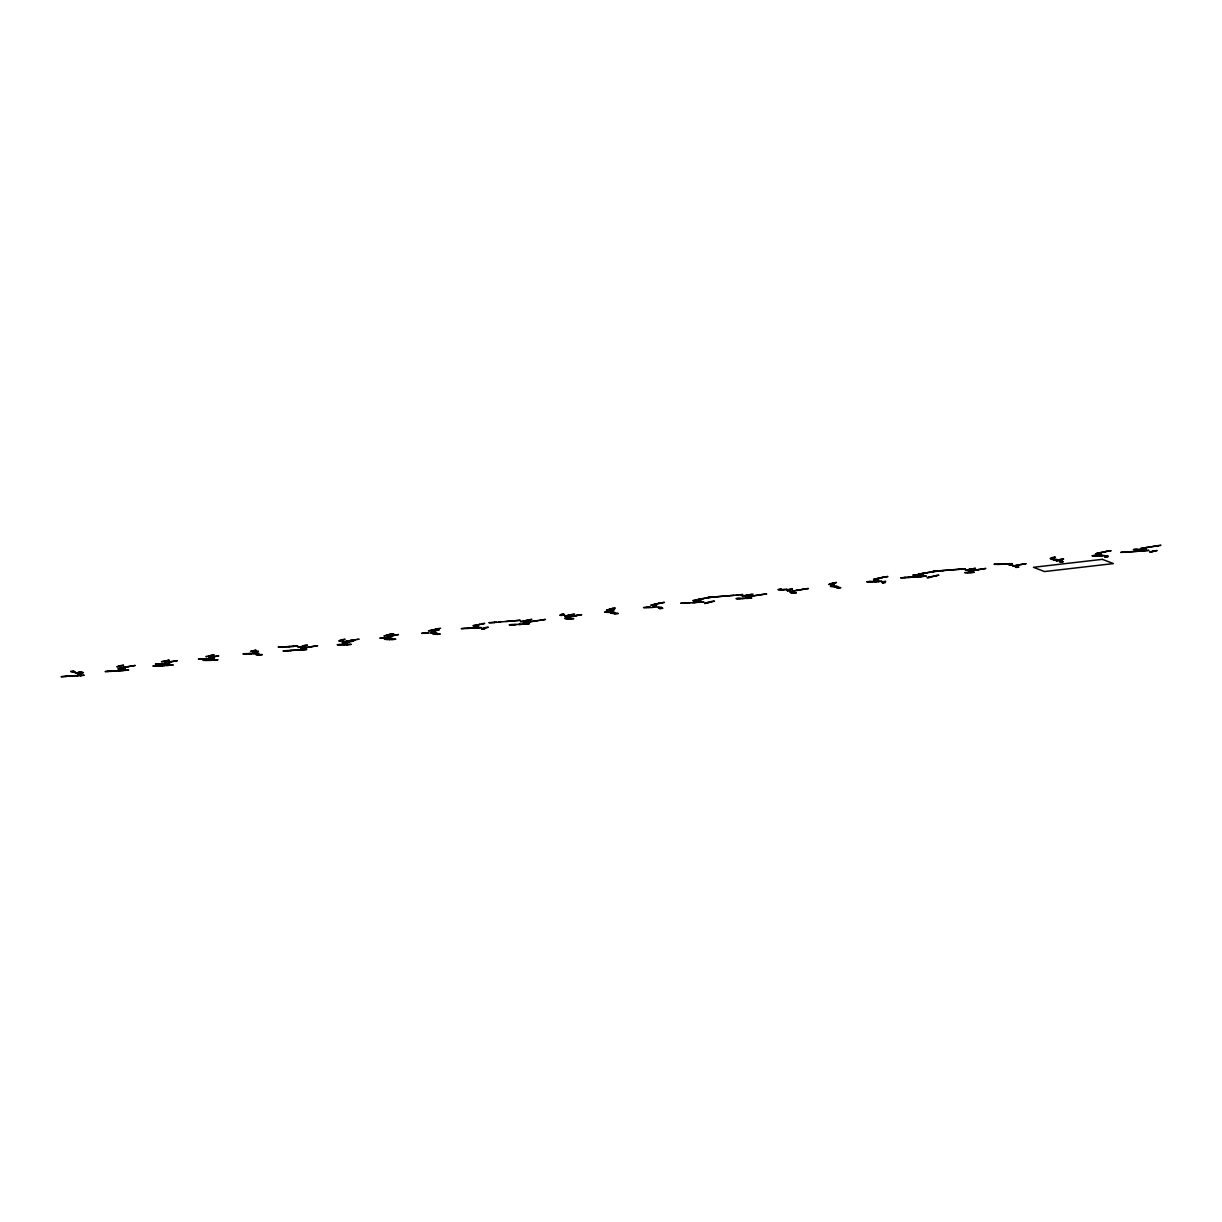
<?xml version="1.0" encoding="UTF-8"?>
<svg xmlns="http://www.w3.org/2000/svg" width="1222" height="1222" viewBox="0 0 1222 1222"><rect width="100%" height="100%" fill="white"/><g stroke="black" fill="none" stroke-linecap="round" stroke-linejoin="round"><path stroke-width="1.5" d="M1011.495 564.197L1011.495 564.106A13.625 1.543 -5.1 0 1 1012.305 563.556L1009.54 563.877A13.778 1.558 -5.1 0 0 1009.082 564.09M258.606 654.213L256.421 654.091A10.02 1.13 -5.1 0 0 255.994 654.305M165.81 660.919L161.411 661.774L167.506 660.628M1056.236 560.791L1059.291 559.691A47.108 5.331 -5.1 0 1 1060.925 559.325M167.215 660.69C162.404 661.469 173.219 659.193 167.704 660.583M792.879 591.448L792.971 591.372A6.92 0.779 -5.1 0 1 794.193 590.99M833.251 585.857L831.602 586.239M882.651 581.809L885.706 581.29A29.175 3.299 -5.1 0 0 885.049 582.314M1149.871 547.028L1140.569 548.525L1145.9 547.746M81.156 673.505L83.417 672.528L80.667 672.848A44.068 4.995 -5.1 0 0 79.063 673.475L78.743 673.643A17.795 2.016 -5.1 0 0 78.254 673.933M568.062 615.934L567.925 615.995A22.317 2.52 -5.1 0 0 567.619 616.239L564.854 616.56A22.5 2.551 -5.1 0 1 565.114 616.362L565.419 616.193M206.167 658.765L209.542 658.566M611.825 610.511L609.564 610.985M609.702 609.763L609.549 609.839A23.936 2.704 -5.1 0 0 609.304 609.946M563.754 614.192L561.555 614.651M563.877 614.147L561.692 614.238A25.723 2.918 -5.1 0 0 560.165 614.956A9.302 1.054 -5.1 0 1 560.256 614.941M387.481 636.876L390.078 636.357M117.266 666.525L117.892 666.311A29.908 3.391 -5.1 0 1 120.688 665.593L123.422 665.272M390.658 636.402L390.337 636.509A23.355 2.643 -5.1 0 0 389.589 636.83L386.839 637.151A23.325 2.643 -5.1 0 1 387.343 636.922L389.024 636.723M830.288 583.795L832.121 583.2A44.389 5.025 -5.1 0 1 833.679 582.772M708.332 602.69L708.271 602.706A16.665 1.879 -5.1 0 0 707.309 603.164L704.559 603.485A15.687 1.772 -5.1 0 1 704.911 603.286L706.576 603.088M122.551 667.716L127.134 666.723M610.588 609.427L606.479 610.297M74.023 675.797L70.341 676.087M344.039 639.61L341.427 640.114M833.847 583.2L833.099 583.459A22.515 2.551 -5.1 0 0 832.503 583.688L830.761 583.917M344.222 639.549L345.062 639.289L342.114 639.671A41.487 4.689 -5.1 0 0 339.533 640.542M388.581 635.089L383.952 636.036L387.007 635.058A110.041 12.464 -5.1 0 1 390.414 634.126L390.918 633.989M79.155 672.131L78.361 672.375M928.017 577.441L930.981 576.891M612.512 608.8L609.045 609.564M208.427 655.954L214.186 654.778L211.818 655.466M483.53 628.077L485.776 627.741M254.069 650.914L253.183 651.158M390.826 634.432L387.069 635.241M613.933 608.388L611 608.938M835.374 582.741L836.428 582.466L833.648 582.94M651.143 605.119L653.037 604.615A71.212 8.065 -5.1 0 1 655.252 604.08A90.306 10.219 -5.1 0 1 661.667 602.675M653.892 604.798L654.809 604.554M614.162 608.327L615.246 608.037L612.436 608.525M343.458 641.962L344.069 641.794A24.15 2.734 -5.1 0 1 344.986 641.581L346.758 641.367M392.354 634.019L389.329 634.569M431.213 630.567L432.298 630.277M210.169 655.909L205.922 656.626L206.671 656.428M392.583 633.958L393.683 633.668L390.857 634.157M209.634 656.061L208.687 656.306M877.304 578.816L876.785 578.953A34.384 3.895 -5.1 0 0 876.281 579.091M164.176 661.453L165.337 661.163M567.741 615.384L568.093 615.292A19.094 2.169 -5.1 0 1 569.421 614.987L571.224 614.773M76.833 672.803L81.92 671.81L79.674 672.451A32.123 3.635 -5.1 0 1 78.04 672.864L75.29 673.169A32.001 3.62 -5.1 0 0 76.574 672.864L78.315 672.665M1150.91 551.657L1157.127 550.511L1153.537 551.382A36.324 4.109 -5.1 0 0 1152.377 551.687L1149.627 552.008A34.506 3.91 -5.1 0 1 1150.009 551.901L1152.407 551.534M434.009 629.849L428.464 630.888L439.003 628.627M1098.059 553.108L1097.753 553.184A21.584 2.444 -5.1 0 0 1096.959 553.398M119.771 668.327L121.146 667.991M432.527 629.972L436.865 629.131M656.565 604.096L650.99 605.15M659.941 603.317L655.099 604.233M878.985 578.388L873.531 579.411A36.034 4.078 -5.1 0 1 874.524 579.136L879.84 577.899A74.771 8.462 -5.1 0 1 885.156 576.83M966.648 569.91L970.131 569.421A24.761 2.795 -5.1 0 0 968.175 569.91L965.426 570.231A22.118 2.505 -5.1 0 1 966.373 569.987L968.114 569.773M1101.282 552.665L1100.411 552.879A21.385 2.413 -5.1 0 0 1099.831 553.047L1096.058 553.673A14.939 1.696 -5.1 0 1 1096.837 553.429M437.4 628.673L435.994 629.009M483.24 623.755L482.354 623.953M1152.957 551.153L1154.301 550.847M879.718 578.098L882.727 577.548M1062.025 559.386L1061.444 559.508A25.57 2.902 -5.1 0 0 1061.124 559.584L1059.367 560.104A6.752 0.764 -5.1 0 0 1058.97 560.333L1057.351 560.516M299.833 647.003L300.383 646.881A22.989 2.597 -5.1 0 0 301.452 646.606L303.636 646.117M479.391 624.32L480.475 624.075A23.019 2.612 -5.1 0 0 481.926 623.709L484.676 623.388A20.606 2.337 -5.1 0 1 483.53 623.678L481.774 623.877M1062.33 559.309L1063.675 559.004L1060.559 559.508M1016.75 565.496L1016.444 565.572A20.82 2.352 -5.1 0 0 1015.879 565.694L1015.681 565.74A15.947 1.802 -5.1 0 0 1015.421 565.817M475.725 625.42L477.252 625.084M929.545 577.303L927.834 577.502A25.372 2.872 -5.1 0 0 927.086 577.746L929.85 577.426A25.769 2.918 -5.1 0 1 930.767 577.12L931.363 576.952A38.249 4.323 -5.1 0 1 933.73 576.341L938.45 575.272M744.763 595.847L749.346 594.656M935.884 575.547L938.802 575.195M477.176 624.809L472.96 625.74L479.574 624.579M710.456 601.728L714.473 601.132A32.505 3.681 -5.1 0 0 708.164 602.69M524.498 620.852L526.957 620.425M527.003 620.593L527.003 620.593A35.469 4.017 -5.1 0 0 529.508 620.028L531.784 619.325L527.43 620.165A29.053 3.284 -5.1 0 1 525.185 620.7M662.293 602.797L658.49 603.439M301.284 646.881L297.939 647.416L302.43 646.728A21.263 2.413 -5.1 0 0 307.287 645.109M662.66 602.721L664.417 602.354L660.858 602.935M1017.88 565.251L1012.671 566.137A15.947 1.802 -5.1 0 1 1012.931 566.061L1013.13 566.015A22.867 2.581 -5.1 0 1 1014.046 565.801A30.932 3.498 -5.1 0 1 1014.627 565.679L1016.811 565.221A86.182 9.761 -5.1 0 1 1018.797 564.839L1026.144 563.648L1017.911 565.083L1018.736 564.961M569.788 614.895L570.078 614.834A27.128 3.07 -5.1 0 1 571.789 614.513L574.539 614.192A20.484 2.322 -5.1 0 0 568.123 615.812M743.648 595.817L742.014 596.168L751.454 594.472M750.369 594.442L753.134 594.136M744.045 595.725L745.344 595.465M881.306 577.67L885.4 576.998M522.008 621.372L524.07 621.112M524.696 621.066L520.358 621.708L521.534 621.463M1105.177 551.825L1104.428 551.977A41.991 4.751 -5.1 0 0 1101.572 552.604L1099.815 552.802M746.81 595.175L748.231 594.885M700.145 599.299L695.501 600.002L699.121 599.284M885.843 576.906L887.92 576.509L884.01 577.12M166.467 662.431L177.434 660.644L171.722 661.637A51.4 5.82 -5.1 0 0 170.561 661.85L169.384 662.08A34.094 3.865 -5.1 0 0 167.047 662.568L164.298 662.874A32.673 3.697 -5.1 0 1 166.039 662.523L167.857 662.309M1103.772 551.947L1108.201 551.229M703.246 598.704L698.74 599.437M922.977 573.53L918.028 574.264L922.274 573.469A96.584 10.937 -5.1 0 1 933.684 571.575M1108.705 551.137L1111.119 550.694L1106.842 551.351M169.873 661.789L171.355 661.53M350.195 640.542L353.632 639.946M129.746 666.265L135.184 665.471L132.679 665.914M122.765 667.487L124.476 667.181M927.131 572.721L921.617 573.653M128.936 666.402L127.378 666.845M131.686 666.082L127.546 666.815M359.253 639.121L357.16 639.335M709.31 597.604L701.871 598.826M124.629 667.151L128.173 666.647M355.266 639.656L354.38 639.809M357.71 639.396L353.066 640.206A33.101 3.742 -5.1 0 0 346.819 641.458M709.936 597.497L711.311 597.253L706.072 598.001A100.708 11.395 -5.1 0 0 699.106 599.284M310.617 646.927L304.996 647.782M304.324 647.996L300.551 648.485L306.264 647.66M796.668 590.318L808.46 588.5L802.869 589.31M1144.77 547.792L1145.564 547.655A132.45 15 -5.1 0 1 1148.695 547.12L1158.777 545.623M304.4 647.828L317.689 645.69L309.12 647.08M977.386 569.773C1005.401 565.45 952.763 573.485 973.888 570.46M978.623 569.666L972.62 570.567M804.107 589.203L798.149 590.104M348.85 641.856L348.438 641.932A20.255 2.291 -5.1 0 0 346.376 642.283L343.856 642.635M934.418 571.575L925.375 572.981M574.814 615.781L576.31 615.552M935.258 571.438L936.434 571.254L933.226 571.667M1148.97 547.12L1158.257 545.699M1159.647 545.486L1160.9 545.287L1157.601 545.73M350.393 641.504L345.994 642.192A25.036 2.841 -5.1 0 0 344.039 642.528L342.145 642.986L343.183 643.261M577.426 615.384L575.165 615.644M750.873 596.199L758.786 595.083M752.385 596.076L745.619 597.023L751.713 596.168M754.325 595.771L751.225 596.168M527.507 622.181L523.092 622.746L542.629 619.89M539.864 620.211L545.44 619.462L542.675 619.783M579.32 615.094L566.825 617.507A9.975 1.13 -5.1 0 0 567.375 617.584M755.456 595.496L766.668 593.907L759.931 594.824M528.927 621.967L530.317 621.754M536.519 620.822L529.218 621.845M576.57 615.414L581.687 614.727L578.938 615.048M437.537 628.75L440.623 628.23M711.265 597.13L713.19 596.947A28.213 3.192 -5.1 0 0 716.978 596.687L717.635 596.642M937.366 570.949L965.304 568.795L958.537 569.391M994.189 564.213L998.267 564.136M70.845 671.29L73.61 670.97M279.364 647.171L278.142 647.049L283.993 646.789M435.582 629.223L437.354 629.025M494.253 622.441L496.606 622.212M716.489 596.764L724.997 596.046M779.071 589.493L781.713 589.584M832.319 583.337L834.015 583.138A37.164 4.201 -5.1 0 1 835.145 582.802M942.483 570.613L953.221 569.758M996.892 564.304L998.634 564.136A14.282 1.619 -5.1 0 0 1002.376 564.06L1002.514 564.06M1051.668 557.98L1053.349 557.782A16.971 1.925 -5.1 0 1 1054.219 557.476M286.208 646.682L289.874 646.469M72.251 671.642L73.9 671.489A15.336 1.741 -5.1 0 0 74.068 671.535L74.466 671.626M118.687 666.265L120.398 666.082M209.848 655.725L211.574 655.527M253.886 650.639L255.581 650.44A11.013 1.253 -5.1 0 0 256.131 650.196L252.557 650.852A22.103 2.505 -5.1 0 1 252.114 650.99L250.571 651.433L255.138 650.593A18.574 2.108 -5.1 0 0 255.429 650.501M288.789 646.606L297.694 646.01L292.959 646.362M340.19 640.649L341.839 640.465M478.138 624.702L479.925 624.488M506 621.479L509.406 621.158M561.173 615.094L562.807 614.941M728.312 595.801L733.826 595.297M780.262 589.768L782.004 589.6M877.625 578.495L879.382 578.296M952.06 569.895L959.637 569.269M1001.154 564.213L1006.256 563.861M1051.164 558.423L1052.799 558.271M116.915 666.922L119.664 666.601M513.301 620.883L520.221 620.272L508.994 621.28M561.738 615.277L564.732 615.124L563.556 615.124M736.179 595.129L738.378 594.915M740.013 594.854L742.762 594.534L726.662 596M782.66 589.722L787.274 589.386A22.332 2.52 -5.1 0 1 785.196 589.508L784.524 589.539A21.935 2.49 -5.1 0 1 782.324 589.844L781.622 589.875M829.02 584.559L831.907 584.024M1004.942 564.014L1009.8 563.663L1006.867 563.831M307.012 645.124L304.232 645.476A24.379 2.765 -5.1 0 1 304.034 645.644M398.372 634.569L395.607 634.89A44.129 4.995 -5.1 0 0 393.621 635.272M831.311 584.498L834.061 584.177A35.071 3.972 -5.1 0 0 834.244 585.094M873.883 579.564L876.632 579.259A31.329 3.544 -5.1 0 0 878.251 580.007C881.383 580.526 872.294 580.618 877.442 580.236M305.622 645.491L303.973 645.674A18.788 2.123 -5.1 0 1 303.713 645.842A17.459 1.97 -5.1 0 1 301.681 646.545M353.738 639.931L355.663 639.702M395.042 635.15L391.804 635.669A30.962 3.498 -5.1 0 0 391.254 635.791M436.468 630.353L434.711 630.567A20.682 2.337 -5.1 0 0 433.428 630.919M476.122 625.771L474.457 625.97A13.534 1.528 -5.1 0 1 475.114 625.695L477.863 625.374A11.64 1.314 -5.1 0 0 477.359 626.367M610.969 610.175L612.65 609.977M653.113 605.501A20.331 2.307 -5.1 0 1 653.327 605.272L654.961 605.089M697.212 601.087A20.087 2.276 -5.1 0 0 698.388 601.117L701.138 600.796A19.124 2.169 -5.1 0 1 699.076 600.735L698.831 600.72A15.183 1.726 -5.1 0 1 695.715 600.17L693.027 600.491A13.457 1.528 -5.1 0 0 693.271 600.628L694.921 600.46M790.298 589.432L788.587 589.63A14.252 1.619 -5.1 0 0 787.808 589.936M831.159 584.712L832.793 584.528M874.005 579.717L875.639 579.564M915.156 574.997L913.46 575.15A19.353 2.184 -5.1 0 1 912.788 575.073L915.553 574.752A22.302 2.52 -5.1 0 0 921.037 575.058L921.892 575.073A29.236 3.315 -5.1 0 0 923.679 575.058L920.914 575.379A29.633 3.361 -5.1 0 1 919.418 575.379M1010.67 563.953L1009.021 564.136A13.564 1.543 -5.1 0 0 1008.761 564.381L1010.793 564.381M1053.089 559.707L1057.198 559.615L1056.098 559.432A34.567 3.91 -5.1 0 1 1053.899 558.744L1051.149 559.065L1053.043 559.05M1097.493 553.902L1095.492 553.933L1098.731 553.795A53.753 6.079 -5.1 0 0 1099.739 554.07L1101.694 554.467L1098.532 554.712M1136.063 549.442L1134.337 549.61A25.647 2.902 -5.1 0 1 1133.42 549.549L1136.17 549.228A27.617 3.131 -5.1 0 0 1143.059 549.381L1144.25 549.365A37.225 4.216 -5.1 0 0 1146.205 549.32L1142.555 549.656A35.866 4.063 -5.1 0 1 1141.684 549.686M351.539 640.42L349.629 640.649A31.436 3.559 -5.1 0 0 345.291 641.504M392.72 635.654L390.948 635.868A26.563 3.009 -5.1 0 0 388.55 636.509M434.956 630.781L433.245 630.98A18.33 2.077 -5.1 0 0 431.901 631.484M474.105 626.244L475.725 626.061M569.238 615.246L567.497 615.445A18.254 2.062 -5.1 0 0 565.985 615.934M611.901 610.313L610.252 610.496A26.365 2.979 -5.1 0 0 609.595 610.939M653.098 605.547L654.717 605.364M695.562 600.628L693.882 600.796A13.961 1.573 -5.1 0 1 693.348 600.644M789.366 589.783L787.701 589.982A15.061 1.711 -5.1 0 0 787.335 590.195M831.128 584.956L833.037 584.941L831.327 585.292M874.036 579.747A29.343 3.315 -5.1 0 0 874.31 579.931L875.96 579.778M916.378 575.104L914.667 575.257A20.453 2.322 -5.1 0 1 913.628 575.18M1051.562 559.279L1053.532 559.233M1098.074 554.085L1096.027 554.131M1137.636 549.503L1135.895 549.671A26.151 2.963 -5.1 0 1 1134.551 549.625M212.338 656.886A26.594 3.009 -5.1 0 1 214.935 656.397L218.723 655.893L217.547 656.092A24.883 2.811 -5.1 0 0 213.682 656.871L211.941 656.962A21.614 2.444 -5.1 0 0 210.077 657.39M431.824 631.53L433.474 631.346M476 626.229L474.35 626.581A10.83 1.222 -5.1 0 1 474.151 626.474M565.71 616.056L567.375 615.857M653.19 605.898L654.992 605.532M697.258 600.842L695.547 600.995A15.412 1.741 -5.1 0 1 694.004 600.812M787.151 590.44L788.786 590.257M876.77 580.068L874.372 579.961M918.944 575.195L917.187 575.363A22.561 2.551 -5.1 0 1 914.866 575.272M1010.594 564.595L1008.944 564.747A15.412 1.741 -5.1 0 1 1008.837 564.671M1054.571 559.508L1051.867 559.386M1099.189 554.36L1096.623 554.299M1140.783 549.549L1139.011 549.717A27.602 3.131 -5.1 0 1 1136.155 549.686M124.079 667.365C110.026 669.351 132.236 666.632 120.841 668.19M211.559 657.253L209.344 657.573A18.254 2.062 -5.1 0 0 208.809 657.726L211.559 657.421A19.415 2.2 -5.1 0 1 213.697 656.871M253.397 652.411L255.031 652.227M344.955 641.825L343.229 642.024A23.814 2.704 -5.1 0 0 342.328 642.298L345.078 641.978A23.783 2.688 -5.1 0 1 346.926 641.458M431.427 631.82L433.062 631.637M476.687 626.581L475.022 626.749A11.044 1.253 -5.1 0 1 474.457 626.611M565.114 616.362L566.764 616.178M609.396 611.244L611.015 611.046M653.48 606.112L655.129 605.944M698.694 600.918L695.776 601.01M787.197 590.638L788.816 590.486M831.602 585.506L833.236 585.353M920.869 575.211L917.462 575.363M1009.372 564.931L1011.052 564.793M1053.7 559.813L1055.38 559.661M1099.953 554.513L1097.707 554.544M1143.105 549.518L1139.332 549.717M198.438 659.055L201.187 658.734M253.305 652.579L256.07 652.273A9.868 1.115 -5.1 0 1 256.406 651.922A12.923 1.466 -5.1 0 1 257.735 651.448A16.253 1.833 -5.1 0 1 258.438 651.265L255.688 651.586A15.046 1.696 -5.1 0 0 254.069 652.059M350.958 641.413L353.708 641.092L347.644 641.962M380.134 638.083L382.685 637.747A15.703 1.772 -5.1 0 0 383.586 637.808M431.335 632.003L434.1 631.682M609.366 611.412L612.13 611.092M683.373 602.965L680.623 603.286L681.693 603.256A79.72 9.028 -5.1 0 0 695.043 602.568L703.872 601.85L696.158 602.339M787.396 590.822L790.145 590.501A17.505 1.986 -5.1 0 1 790.054 590.425M1092.208 555.689L1094.958 555.368M157.531 663.943L160.999 663.775M201.386 658.872L205.311 658.658M246.126 653.709L250.311 653.465M382.089 637.976L385.19 637.869M423.698 633.164L425.485 632.996M466.483 628.261L464.772 628.307M606.143 612.069L607.823 611.901A11.349 1.283 -5.1 0 0 608.755 612.008M646.163 607.441L647.935 607.273A38.554 4.369 -5.1 0 0 649.829 607.258M684.121 603.042L686.352 602.858M831.739 585.98L833.404 585.781M868.934 581.672L870.69 581.504A18.544 2.093 -5.1 0 0 872.325 581.519M920.38 576.601L926.413 576.112L916.546 576.952A86.457 9.791 -5.1 0 1 907.839 577.502L900.629 577.838L906.144 577.41A58.152 6.584 -5.1 0 0 907.335 577.349L909.305 577.242M1093.43 555.705L1095.08 555.552M1124.423 552.13L1126.317 551.947A40.005 4.537 -5.1 0 0 1128.12 551.84L1128.41 551.825A70.326 7.958 -5.1 0 0 1134.062 551.473L1138.003 551.198M80.851 673.062L82.531 672.864M119.512 668.587L121.192 668.388A9.837 1.115 -5.1 0 1 122.261 668.083M159.67 663.943L165.031 663.714M203.891 658.826L206.411 658.643M248.906 653.617L254.772 653.342M383.693 638.037L385.449 637.869A32.215 3.651 -5.1 0 0 385.953 637.884L388.306 637.899M426.05 633.133L428.311 632.95M467.797 628.307L475.648 627.864M570.048 616.484L571.957 616.255A22.424 2.536 -5.1 0 1 572.507 616.163L572.919 616.102A42.816 4.842 -5.1 0 1 574.814 615.781M607.227 612.176L608.938 612.023A20.469 2.322 -5.1 0 0 611.137 612.115M648.393 607.426L650.41 607.242M687.558 602.889L689.788 602.69M870.874 581.687L872.645 581.519A30.962 3.498 -5.1 0 0 876.327 581.458M907.992 577.395L911.475 577.12M251.014 653.602L252.817 653.648A31.283 3.544 -5.1 0 1 253.58 653.633L253.733 653.633A16.879 1.909 -5.1 0 1 256.07 653.633M470.745 628.184L478.581 627.894M832.762 586.316L833.19 586.27A7.332 0.825 -5.1 0 0 834.504 586.285A13.992 1.589 -5.1 0 0 835.909 586.377M79.69 673.597L81.355 673.398M120.214 668.908L121.94 668.74A10.891 1.237 -5.1 0 0 123.453 668.77M163.611 663.882L165.55 663.714M208.122 658.734L212.154 658.521M253.351 653.51L257.17 653.312M343.749 643.047L345.444 642.894M388.611 637.899L386.839 638.067A33.59 3.803 -5.1 0 1 380.027 638.098M432.084 632.874L429.961 632.92M473.388 628.062L475.266 627.879M536.076 620.807L538.199 620.562M567.466 617.186L569.085 616.988M609.763 612.283L613.139 612.146M652.579 607.334L654.396 607.166M693.989 602.553L695.929 602.354M757.655 595.175L759.779 594.931M792.711 591.127L794.499 590.929A33.697 3.819 -5.1 0 1 799.463 589.997M832.946 586.468L834.657 586.316M874.906 581.626L877.045 581.443M915.186 576.967L921.571 576.463M1097.417 555.888L1099.22 555.72A21.859 2.475 -5.1 0 0 1100.854 555.674L1101.648 555.643M1136.796 551.336L1143.792 550.771M80.896 673.689L78.025 674.223A17.795 2.016 -5.1 0 1 78.116 674.04M121.986 668.938L125.286 668.755A23.111 2.612 -5.1 0 1 123.758 668.77M158.997 663.775L155.377 664.081A38.34 4.338 -5.1 0 0 159.486 664.081L169.797 663.607L167.994 663.653M210.734 658.673L214.293 658.459L212.552 658.505M255.719 653.48L258.804 653.312A12.739 1.436 -5.1 0 0 257.506 653.312M345.016 643.154L347.812 643.016A21.125 2.398 -5.1 0 1 346.743 642.986M388.917 638.205L391.743 637.884M433.046 632.965L436.834 632.736L434.879 632.797M567.588 617.599L570.353 617.293M611.672 612.314L614.498 612.146M790.13 591.876L793.063 591.326M834.427 586.545L837.391 586.407A20.331 2.307 -5.1 0 1 836.169 586.377M876.709 581.672L881.902 581.26L880.512 581.321M1100.274 555.796L1104.428 555.521A38.737 4.384 -5.1 0 1 1102.122 555.628M1142.631 550.908L1148.94 550.374L1134.887 551.534A81.156 9.18 -5.1 0 1 1124.637 552.207L1120.773 552.39L1123.537 552.069A24.073 2.719 -5.1 0 0 1125.768 551.962M658.704 607.548L661.453 607.227A22.225 2.52 -5.1 0 0 661.453 607.853A20.637 2.337 -5.1 0 0 661.85 608.067M790.42 592.303L793.185 591.983A27.037 3.055 -5.1 0 0 795.14 592.701L795.537 592.762A22.393 2.536 -5.1 0 0 796.332 592.869L793.567 593.189A22.225 2.52 -5.1 0 1 792.895 593.098M837.925 586.82L835.161 587.14L837.07 587.11M66.584 676.27L61.1 676.713L69.41 676.148M108.789 671.336L106.956 671.52A28.427 3.223 -5.1 0 1 105.138 671.565L107.887 671.245A33.422 3.788 -5.1 0 0 114.761 670.985L116.273 670.893A52.317 5.927 -5.1 0 0 117.786 670.802L119.496 670.71M158.524 665.853L154.262 666.066A20.285 2.291 -5.1 0 1 152.872 666.066L155.637 665.746A22.638 2.566 -5.1 0 0 161.884 665.623L162.129 665.623A34.995 3.956 -5.1 0 0 167.368 665.333L173.234 664.936L170.438 665.135M205.388 660.17L203.677 660.323A12.648 1.436 -5.1 0 1 202.913 660.262L205.678 659.941A12.785 1.451 -5.1 0 0 206.915 660.048L208.779 660.216M257.582 654.152L255.948 654.35A7.958 0.901 -5.1 0 0 256.834 654.855L258.468 654.656M287.124 650.715L285.245 650.898A20.53 2.322 -5.1 0 1 283.03 650.99L285.78 650.669A28.137 3.192 -5.1 0 0 291.035 650.41L292.043 650.348M339.915 644.605L338.189 644.773A26.533 3.009 -5.1 0 1 337.18 644.727L339.93 644.406A26.013 2.948 -5.1 0 0 347.506 644.483L348.759 644.437A29.023 3.284 -5.1 0 0 351.249 644.345L348.499 644.666A29.267 3.315 -5.1 0 1 346.361 644.742M386.9 639.182L385.19 639.335A23.172 2.627 -5.1 0 1 384.472 639.259L387.237 638.938A22.363 2.536 -5.1 0 0 390.521 639.182A22.027 2.49 -5.1 0 0 392.904 639.228A23.478 2.658 -5.1 0 0 395.76 639.198L393.01 639.518A24.18 2.734 -5.1 0 1 391.376 639.534M434.635 633.653L433 633.806A16.344 1.848 -5.1 0 1 432.909 633.76L435.567 633.347A15.703 1.772 -5.1 0 0 436.926 633.821A15.565 1.757 -5.1 0 0 440.271 634.05L437.507 634.371A16.222 1.833 -5.1 0 1 436.407 634.34M512.492 624.656L510.689 624.824A15.229 1.726 -5.1 0 1 509.238 624.824L512.003 624.503A16.161 1.833 -5.1 0 0 514.508 624.488L516.341 624.427A36.4 4.124 -5.1 0 0 519.442 624.289L519.701 624.274M566.855 618.363L564.656 618.439L567.344 618.103A30.351 3.437 -5.1 0 0 569.941 618.424A26.976 3.055 -5.1 0 0 570.842 618.5L572.4 618.576A23.615 2.673 -5.1 0 0 573.79 618.607L571.041 618.928A23.478 2.658 -5.1 0 1 569.864 618.897M614.666 613.719A25.448 2.887 -5.1 0 0 615.537 613.78L618.301 613.459A25.494 2.887 -5.1 0 1 617.324 613.398L616.514 613.307A28.137 3.177 -5.1 0 1 615.689 613.215L615.476 613.184A32.857 3.712 -5.1 0 1 613.536 612.772L610.771 613.093L612.848 613.047M658.551 607.762L660.17 607.578M711.891 601.591L709.127 602.018A25.937 2.933 -5.1 0 0 705.904 602.889M738.684 598.49L736.958 598.658A13.87 1.573 -5.1 0 1 735.98 598.597L738.745 598.291A16.848 1.909 -5.1 0 0 744.534 598.322L744.977 598.306A34.98 3.956 -5.1 0 0 747.635 598.215L746.092 598.475M790.558 592.41L792.238 592.303M884.239 581.657L882.589 581.855A29.297 3.315 -5.1 0 0 882.36 582.084L883.643 582.161M936.327 575.638L930.461 576.784A39.028 4.414 -5.1 0 0 929.484 577.028M1015.406 566.596L1018.155 566.275M1059.718 561.295L1062.468 560.99M1105.299 556.147L1108.064 555.827A52.515 5.942 -5.1 0 0 1107.804 556.27L1107.789 556.3A50.01 5.667 -5.1 0 0 1107.774 556.545M69.639 676.133L71.609 675.934M111.996 671.214L109.247 671.428A33.223 3.758 -5.1 0 1 108.376 671.458L107.399 671.504M206.885 660.231L205.143 660.399A13.595 1.543 -5.1 0 1 203.875 660.338M301.742 649.905A31.818 3.605 -5.1 0 1 303.988 649.814L306.753 649.493A32.75 3.712 -5.1 0 0 303.988 649.615L302.567 649.692A58.014 6.568 -5.1 0 0 298.779 649.905L289.11 650.669M339.869 644.819L341.625 644.651M388.153 639.274L386.442 639.442A22.302 2.52 -5.1 0 1 385.373 639.35M435.154 633.836L433.505 633.989A15.657 1.772 -5.1 0 1 433.062 633.836M515.241 624.579L513.301 624.763M567.863 618.485L566.168 618.653A30.443 3.452 -5.1 0 1 565.312 618.546M611.29 613.23L613.566 613.2M658.551 607.96L660.17 607.808M740.532 598.52L738.256 598.688A14.908 1.696 -5.1 0 1 737.202 598.658M790.603 592.456L790.573 592.441A28.839 3.269 -5.1 0 0 790.985 592.655L792.635 592.487M835.527 587.324L837.513 587.308M1015.375 566.733L1016.979 566.55M1059.734 561.57L1061.353 561.417M1105.146 556.346L1106.781 556.163M73.595 675.873L73.564 675.842A44.924 5.087 -5.1 0 1 76.39 675.751L78.269 675.567M118.778 670.832L116.609 671.031M162.144 665.807L164.756 665.639M210.444 660.231L208.626 660.399A16.207 1.833 -5.1 0 1 205.403 660.415M299.085 649.967L292.715 650.303M345.108 644.651L343.443 644.636M389.039 639.534L392.827 639.381M434.925 634.233L436.621 634.065M483.377 628.658L481.743 628.841A13.411 1.512 -5.1 0 1 483.576 628.077M519.304 624.473L521.214 624.289M568.154 618.821L569.88 618.653M615.063 613.429L612.008 613.383M705.766 602.935L707.462 602.752M742.625 598.444L744.717 598.429M793.628 592.777L791.963 592.93A26.548 3.009 -5.1 0 1 791.062 592.67M838.429 587.599L835.97 587.507M882.238 582.497L883.857 582.344M968.664 572.538L966.892 572.706A15.397 1.741 -5.1 0 1 964.754 572.66L967.519 572.339A14.74 1.665 -5.1 0 0 968.221 572.37A22.363 2.536 -5.1 0 0 974.377 572.278L971.597 572.599A28.427 3.223 -5.1 0 1 969.642 572.66M1015.482 567.084L1017.254 566.871M1059.993 561.937L1061.628 561.784M1105.009 556.758L1106.765 556.484M81.462 675.552L80.117 675.598L84.211 675.231L76.91 675.72M123.743 670.496L117.526 670.97M168.651 665.333L166.345 665.547M213.529 660.109L211.65 660.292A20.346 2.307 -5.1 0 1 209.038 660.384M259.904 654.778L257.002 654.87A9.409 1.069 -5.1 0 0 258.163 654.931M303.087 649.753L297.801 650.119M345.933 644.758L347.751 644.59M437.919 634.157L436.193 634.325A15.474 1.757 -5.1 0 1 435.093 634.249M483.362 628.902L481.728 629.055A9.44 1.069 -5.1 0 0 482.018 629.223L484.783 628.902A9.654 1.1 -5.1 0 1 484.523 628.78M525.246 624.06L518.617 624.503M571.361 618.729L568.429 618.836M616.193 613.536L613.75 613.627M659.33 608.464L661.133 608.342M794.437 592.93L792.07 592.96M839.102 587.767L836.933 587.797M882.36 582.726L883.995 582.573M971.062 572.507L968.97 572.553A19.964 2.261 -5.1 0 1 967.213 572.706M1017.391 567.145L1015.742 567.298A21.4 2.429 -5.1 0 0 1016.108 567.451L1018.858 567.13A21.691 2.459 -5.1 0 1 1018.537 566.993M1061.933 561.983L1060.299 562.151L1063.14 561.876M1105.024 556.972L1106.658 556.82M217.73 659.788L214.98 660.109A24.226 2.75 -5.1 0 1 212.185 660.262M262.241 654.641L259.492 654.961A11.792 1.329 -5.1 0 1 258.422 654.946M882.528 582.863L885.339 582.573A27.755 3.147 -5.1 0 1 885.202 582.482L885.202 582.482M1105.116 557.156L1107.88 556.835M729.351 595.679L714.442 596.993A31.024 3.513 -5.1 0 1 710.456 597.268L709.768 597.298A7.225 0.825 -5.1 0 1 707.828 597.375L710.593 597.054A6.843 0.779 -5.1 0 0 712.182 596.993L712.594 596.978M500.669 621.891L498.973 622.029M514.37 620.745L496.208 622.349M494.757 622.472L494.513 622.487A18.315 2.077 -5.1 0 1 491.152 622.716L488.846 622.685L494.131 622.38A10.861 1.237 -5.1 0 0 495.475 622.303M943.521 570.598L935.731 571.132A44.603 5.056 -5.1 0 1 932.905 571.316L935.67 570.995A43.366 4.903 -5.1 0 0 938.252 570.827L938.633 570.811M65.362 676.423L76.329 675.567A44.542 5.041 -5.1 0 1 81.08 675.338L81.477 675.323M124.568 670.359L128.722 670.084L119.878 670.679M916.439 576.815L912.254 577.074M291.31 650.532L290.088 650.608M698.526 602.202L699.748 602.125M116.548 671.031L115.036 671.122A52.317 5.927 -5.1 0 1 113.524 671.214L110.79 671.367M1007.05 563.968L1002.055 564.259A31.115 3.529 -5.1 0 1 998.97 564.411L998.588 564.427A13.793 1.558 -5.1 0 1 996.969 564.457L994.326 564.289M288.27 650.73L288.407 650.715A36.202 4.094 -5.1 0 1 285.795 650.868M695.287 602.4L692.248 602.568M293.769 646.392L283.076 647.018M522.329 624.137L529.279 623.755L523.933 624.213M282.725 647.034L281.992 647.08A12.342 1.39 -5.1 0 1 279.319 647.186M285.291 646.728L284.741 646.759A21.904 2.475 -5.1 0 1 284.023 646.789M750.125 598.108L751.82 598.016L747.222 598.429M478.321 627.726L476.977 627.803L481.346 627.589L478.871 627.711M905.624 577.426L904.219 577.487M879.137 581.58L877.915 581.626M781.423 589.875L777.925 589.661L781.118 588.851A16.573 1.879 -5.1 0 0 780.812 589.05A10.937 1.237 -5.1 0 0 780.675 589.203M159.15 665.944L159.379 665.944A30.718 3.483 -5.1 0 0 161.976 665.807M469.172 628.154L467.155 628.23M783.974 589.569L784.035 589.569A6.95 0.779 -5.1 0 1 781.973 589.6M658.78 607.013L655.145 607.135M876.327 581.687L875.38 581.718A31.955 3.62 -5.1 0 1 868.873 581.855L866.642 581.779L869.407 581.458A12.205 1.375 -5.1 0 0 870.431 581.504M878.587 581.382L877.793 581.412M512.935 624.763L512.751 624.778A19.644 2.23 -5.1 0 1 511.056 624.824M434.07 633.042L431.381 633.133M464.268 628.337L461.259 628.658A101.441 11.487 -5.1 0 0 469.401 628.337L471.173 628.154M246.34 653.571L242.918 653.907L251.549 653.678M561.891 615.445L560.531 615.414M428.723 633.21L427.395 633.24A67.378 7.622 -5.1 0 1 421.621 633.332L425.134 632.996M166.039 663.958L167.032 663.928M344.619 644.804L343.672 644.819M167.613 663.668L166.635 663.683M211.543 658.78L198.651 659.055M155.942 666.051L156.049 666.051A21.736 2.459 -5.1 0 1 154.598 666.066M427.486 632.965L425.974 632.996M282.145 646.85L282.297 646.85A7.912 0.901 -5.1 0 0 283.489 646.82M388.703 638.205L387.71 638.22M647.584 607.273L643.536 607.578L644.59 607.594A49.735 5.636 -5.1 0 0 652.854 607.441M610.526 612.466L609.091 612.451A24.975 2.826 -5.1 0 1 607.258 612.39L604.585 612.115L607.578 611.871M390.047 639.549L389.329 639.534M1053.456 558.454C1055.961 558.653 1047.193 559.432 1051.256 557.858A24.287 2.75 -5.1 0 1 1052.616 557.461L1055.365 557.14A25.418 2.872 -5.1 0 0 1054.403 557.415M1059.352 560.592L1056.45 560.883M837.681 587.965L840.828 587.721L840.018 587.553A48.758 5.514 -5.1 0 1 837.941 586.82M338.998 641.122L341.671 640.771M659.437 608.495L659.468 608.495A19.201 2.169 -5.1 0 0 660.048 608.632L662.798 608.312A19.262 2.184 -5.1 0 1 662.232 608.189L662.049 608.128M255.444 651.952L253.947 652.105A10.952 1.237 -5.1 0 0 253.534 652.304M660.201 608.006L658.948 608.312A21.11 2.383 -5.1 0 1 658.673 608.144M834.412 585.216L830.456 586.392A6.782 0.764 -5.1 0 0 830.945 586.529L831.434 586.591A11.685 1.329 -5.1 0 0 832.488 586.667A17.765 2.016 -5.1 0 0 834.641 586.713M1092.224 555.827L1098.929 555.964A37.225 4.216 -5.1 0 0 1101.679 555.842M1062.911 561.738A41.685 4.72 -5.1 0 1 1062.468 561.02M1018.354 566.886A30.351 3.437 -5.1 0 1 1018.17 566.275M742.884 598.612A22.164 2.505 -5.1 0 1 739.066 598.688M705.018 603.225A17.643 2.001 -5.1 0 1 705.354 603.088M568.093 618.821A27.694 3.131 -5.1 0 1 566.336 618.668M516.417 624.625A35.484 4.017 -5.1 0 1 513.866 624.732M484.294 627.879A23.218 2.627 -5.1 0 1 485.592 627.558L488.342 627.237A15.947 1.802 -5.1 0 0 484.172 628.658M434.833 634.218A15.214 1.726 -5.1 0 1 433.596 634.019M388.917 639.534A21.828 2.475 -5.1 0 1 386.641 639.442M343.306 644.819A25.708 2.918 -5.1 0 1 338.402 644.788M262.272 654.625A9.73 1.1 -5.1 0 1 258.331 654.244M217.745 659.773A20.973 2.368 -5.1 0 1 208.962 660.124M159.12 665.944A25.387 2.872 -5.1 0 1 157.119 666.021M1098.868 555.705A8.569 0.978 -5.1 0 1 1094.82 555.598M833.465 585.613A7.332 0.825 -5.1 0 1 834.244 585.353M789.962 591.784A6.981 0.794 -5.1 0 1 792.406 591.127M792.253 591.112A36.523 4.14 -5.1 0 1 796.683 590.318M345.062 643.337A20.194 2.291 -5.1 0 1 343.794 643.291L343.733 643.291A13.946 1.573 -5.1 0 1 343.351 643.276M345.933 642.94A9.394 1.069 -5.1 0 1 345.551 642.909M122.628 669.045A12.067 1.359 -5.1 0 1 118.106 669.014M118.076 668.846A8.875 1.008 -5.1 0 1 119.893 668.327M1009.479 564.976A22.21 2.52 -5.1 0 0 1009.937 565.083L1012.687 564.763A21.889 2.475 -5.1 0 1 1012.167 564.625L1012.06 564.595A16.741 1.894 -5.1 0 1 1011.48 564.197M968.847 569.421A46.94 5.316 -5.1 0 1 970.1 569.147L975.507 568.306L973.858 568.627A47.062 5.331 -5.1 0 0 970.253 569.391M788.77 589.569A15.794 1.787 -5.1 0 1 789.779 589.294L792.528 588.973A14.756 1.665 -5.1 0 0 790.069 589.89M656.275 605.807A23.493 2.658 -5.1 0 0 656.626 605.944L653.877 606.265A23.585 2.673 -5.1 0 1 653.541 606.127M653.373 605.241A20.117 2.276 -5.1 0 1 653.694 605.027L656.458 604.722A21.11 2.383 -5.1 0 0 656.031 605.654M610.343 610.45A25.204 2.856 -5.1 0 1 611.779 609.885L614.544 609.564A25.372 2.872 -5.1 0 0 612.619 610.404A27.19 3.086 -5.1 0 0 612.268 610.725M477.435 626.367A11.578 1.314 -5.1 0 0 478.612 626.535L475.847 626.855A11.991 1.359 -5.1 0 1 475.144 626.764M434.986 630.491A23.676 2.688 -5.1 0 1 436.422 630.17L439.172 629.849L435.979 630.659A17.856 2.016 -5.1 0 0 434.375 631.346M390.49 636.402A31.589 3.574 -5.1 0 1 398.448 634.569M1098.822 553.367A14.939 1.696 -5.1 0 1 1099.601 553.108M1097.921 553.108A58.182 6.584 -5.1 0 1 1108.461 551.015M1052.784 558.103A8.997 1.023 -5.1 0 1 1053.257 557.828M829.203 584.299A16.008 1.818 -5.1 0 1 830.364 583.795M832.075 583.902A15.29 1.726 -5.1 0 1 832.335 583.78M560.134 615.353A9.302 1.054 -5.1 0 1 560.043 615.277M562.853 614.727A13.625 1.543 -5.1 0 1 563.143 614.513M339.197 640.725A11.502 1.298 -5.1 0 1 339.655 640.542M341.946 640.404A23.539 2.658 -5.1 0 1 342.985 639.977M120.352 666.082A26.701 3.024 -5.1 0 1 123.468 665.272M119.695 666.357A7.5 0.855 -5.1 0 1 119.863 666.28M74.588 671.657A22.79 2.581 -5.1 0 0 75.153 671.749L72.404 672.069A22.24 2.52 -5.1 0 1 71.716 671.947L71.67 671.947A12.648 1.436 -5.1 0 1 70.754 671.611M73.809 671.443A10.754 1.222 -5.1 0 1 73.519 671.29M606.54 610.267A25.525 2.887 -5.1 0 1 607.013 610.053L607.426 609.885A37.24 4.216 -5.1 0 1 608.312 609.579L610.099 609.014A64.842 7.347 -5.1 0 1 612.497 608.357M568.856 616.973A7.195 0.81 -5.1 0 1 571.453 616.362M570.139 617.263A10.143 1.146 -5.1 0 1 569.635 617.202M1102.351 559.34L1033.43 567.298L1044.505 571.56L1113.425 563.586L1102.351 559.34M829.096 584.376A16.008 1.818 -5.1 0 0 829.005 584.452"/></g></svg>
